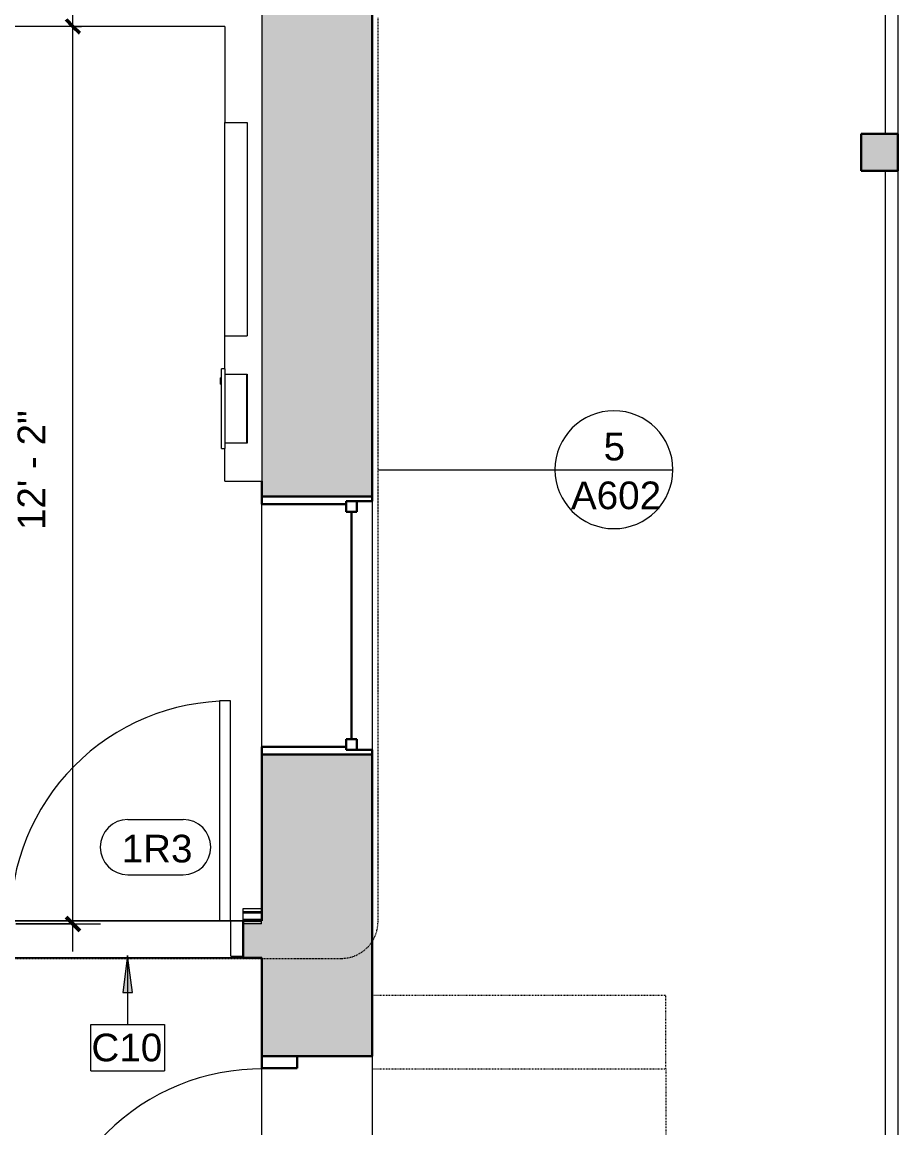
# Model space of a CAD drawing. Header units: inches. Extents: x -1287 to 1590, y -3558 to 989.
# Drawn here: x -811 to -668.5, y -1065 to -885 of the extents above; entities that cross this region are included whole.
import ezdxf

# ---------------------------------------------------------------- set-up
doc = ezdxf.new("R2010")
doc.units = ezdxf.units.IN
doc.header["$MEASUREMENT"] = 0
doc.linetypes.add('Dash', pattern=[0.25, 0.125, -0.125])
doc.linetypes.add('Dash Dot 3_16_', pattern=[0.3125, 0.1875, -0.0625, 0, -0.0625])
for name, color, linetype, lineweight in [('A-ANNO-DIMS', 211, 'Continuous', 9), ('A-ANNO-DIMS-48', 211, 'Continuous', 9), ('A-ANNO-KEYN', 231, 'Continuous', 9), ('A-ANNO-SYMB', 150, 'Continuous', 9), ('A-COLS', 52, 'Continuous', 18), ('A-DETL', 90, 'Continuous', 9), ('A-DOOR', 31, 'Continuous', 18), ('A-DOOR-FRAM', 31, 'Continuous', 30), ('A-DOOR-IDEN', 31, 'Continuous', 9), ('A-FLOR', 192, 'Continuous', 18), ('A-FLOR-HRAL', 11, 'Continuous', 18), ('A-GENM', 13, 'Continuous', 9), ('A-GLAZ', 151, 'Continuous', 18), ('A-WALL', 113, 'Continuous', 18), ('A-WALL-PATT', 111, 'Continuous', 18), ('I-WALL', 2, 'Continuous', 18), ('P-SANR-FIXT', 6, 'Continuous', 9)]:
    doc.layers.add(name, color=color, linetype=linetype, lineweight=lineweight)
doc.styles.add('Arial', font='arial.ttf', dxfattribs={"height": 4.5})
doc.styles.add('Swis721 Lt BT', font='swissl.ttf', dxfattribs={"height": 4.5})
doc.dimstyles.new('OTJ_-_3_32__Linear', dxfattribs={"dimscale": 12, "dimtxt": 4.748918, "dimasz": 0.1875, "dimexe": 0.375, "dimexo": 0.25, "dimgap": 0.25, "dimtad": 1, "dimdec": 1, "dimrnd": 0.5, "dimzin": 3, "dimdsep": 46, "dimlunit": 4, "dimtxsty": 'Swis721 Lt BT', "dimblk1": 'OBLIQUE', "dimblk2": 'OBLIQUE', "dimsah": 1, "dimcen": 0.09, "dimdle": 0.375, "dimazin": 0, "dimtfac": 1, "dimtdec": 4, "dimtix": 1, "dimtmove": 0, "dimatfit": 3, "dimfxl": 1, "dimtvp": 1, "dimtfill": 1, "dimfrac": 2, "dimtolj": 1, "dimtzin": 0, "dimarcsym": 2})

# ---------------------------------------------------------------- blocks, each defined once
blk = doc.blocks.new('Double Hung - balcony windows 3_ 6_-6827319-1st Floor Construction')
at = {"layer": 'A-GLAZ', "color": 8, "lineweight": 30}
for p, q in [((-21, 9), (-20.25, 9)), ((-20.25, 4.75), (-20.25, 9)), ((20.25, 4.75), (20.25, 9)), ((21, 9), (20.25, 9)), ((-20.25, 6.5), (-20.25, 4.75)), ((-20.25, 6.5), (-18.5, 6.5)), ((-18.5, 6.5), (-18.5, 4.75)), ((-18.5, 5.625), (18.5, 5.625)), ((18.5, 6.5), (18.5, 4.75)), ((20.25, 6.5), (18.5, 6.5)), ((20.25, 6.5), (20.25, 4.75)), ((-20.25, 4.75), (-18.5, 4.75)), ((-20.25, 4.75), (-19.75, 4.75)), ((-19.75, -9), (-19.75, 4.75)), ((20.25, 4.75), (18.5, 4.75)), ((19.75, 4.75), (20.25, 4.75)), ((19.75, 4.75), (19.75, -9)), ((-19.75, -9), (-21, -9)), ((19.75, -9), (21, -9))]:
    blk.add_line(p, q, dxfattribs=at)
blk = doc.blocks.new('Single Flush - D7 3_ X 8_-8257671-1st Floor Construction')
at = {"layer": 'A-DOOR', "lineweight": 30}
for p, q in [((16.16, -9), (17.91, -9)), ((16.16, -44.81), (16.16, -9)), ((17.91, -9), (17.91, -44.81)), ((17.91, -44.81), (16.16, -44.81))]:
    blk.add_line(p, q, dxfattribs=at)
at = {"layer": 'A-DOOR', "lineweight": 9}
blk.add_arc((17.91, -9), 35.81, 179.5, 270, dxfattribs=at)
at = {"layer": 'A-DOOR-FRAM'}
for p, q in [((-20, -3.25), (-20, -9)), ((-20, -3.25), (-18, -3.25)), ((-18, -3.25), (-18, -9)), ((18, -3.25), (18, -9)), ((18, -3.25), (20, -3.25)), ((20, -3.25), (20, -9)), ((-20, -9), (-18, -9)), ((18, -9), (20, -9))]:
    blk.add_line(p, q, dxfattribs=at)
at = {"layer": 'A-GENM', "linetype": 'Dash'}
for p, q in [((-17.91, 56.81), (-29.91, 56.81)), ((-29.91, 9), (-29.91, 56.81)), ((-17.91, 56.81), (17.91, 56.81)), ((-17.91, 9), (-17.91, 56.81)), ((17.91, 9), (17.91, 56.81)), ((17.87, 9), (17.91, 9)), ((-35.91, -9), (-35.91, -68.81)), ((17.87, -9), (17.91, -9)), ((17.91, -9), (17.91, -68.81)), ((-35.91, -68.81), (17.91, -68.81))]:
    blk.add_line(p, q, dxfattribs=at)
blk = doc.blocks.new('Combo-Ppr-Twl-Waste_Bobrick_B-38034 - B-83034-7802409-1st Floor Construction')
at = {"layer": 'P-SANR-FIXT'}
for p, q in [((-778.61, -954.4), (-778.61, -941.4)), ((-778.04, -941.4), (-778.61, -941.4)), ((-778.04, -941.4), (-778.04, -954.4)), ((-778.61, -942.9), (-778.73, -942.9)), ((-778.73, -943.9), (-778.73, -942.9)), ((-778.04, -942.28), (-774.42, -942.28)), ((-774.48, -953.43), (-774.48, -942.37)), ((-774.42, -942.37), (-774.48, -942.37)), ((-774.42, -942.28), (-774.42, -953.53)), ((-774.42, -942.37), (-774.42, -953.43)), ((-778.73, -943.9), (-778.61, -943.9)), ((-774.42, -953.53), (-778.04, -953.53)), ((-774.48, -953.43), (-774.42, -953.43)), ((-778.61, -954.4), (-778.04, -954.4))]:
    blk.add_line(p, q, dxfattribs=at)
blk = doc.blocks.new('Top Rail Type - Top Rail_Internal_-8311756-1st Floor Construction')
at = {"layer": 'A-FLOR-HRAL', "lineweight": 9}
for p, q in [((-668.48, -729.19), (-668.48, -903.19)), ((-668.48, -909.19), (-668.48, -1083.19))]:
    blk.add_line(p, q, dxfattribs=at)
blk = doc.blocks.new('Top Rail Type - Top Rail_Internal_-V88-1st Floor Construction')
at = {"layer": 'A-FLOR-HRAL', "lineweight": 9}
for p, q in [((-668.48, -729.19), (-668.48, -903.19)), ((-668.48, -909.19), (-668.48, -1083.19))]:
    blk.add_line(p, q, dxfattribs=at)
blk = doc.blocks.new('Single Flush - D13 3_ X 8_-8257629-1st Floor Construction')
at = {"layer": 'A-DETL'}
for p, q in [((16.15625, 38.8125), (16.15625, 3)), ((17.90625, 38.8125), (16.15625, 38.8125)), ((17.90625, 3), (17.90625, 38.8125)), ((-20, -2.75), (-20, 3)), ((-20, 3), (-18, 3)), ((20, 3), (-20, 3)), ((-20, 3), (-20, -3)), ((-20, -3), (-20, 3)), ((-18, -2.75), (-18, 3)), ((16.15625, 3), (17.90625, 3)), ((18.000004, -2.75), (18.000004, 3)), ((18.000004, 3), (20.000004, 3)), ((20, -3), (20, 3)), ((20, -3), (20, 3)), ((20.000004, -2.75), (20.000004, 3)), ((-20, -2.75), (-18, -2.75)), ((-20, -3), (20, -3)), ((18.000004, -2.75), (20.000004, -2.75))]:
    blk.add_line(p, q, dxfattribs=at)
blk.add_arc((17.90625, 3), 35.8125, 90, 180.5, dxfattribs=at)
blk = doc.blocks.new('Floor Plan - Callout Head-3511279-1st Floor Construction')
at = {"layer": 'A-ANNO-SYMB'}
blk.add_line((-0.2, 0), (0.2, 0), dxfattribs=at)
for start, end in [(360, 180), (180, 360)]:
    blk.add_arc((0, 0), 0.2, start, end, dxfattribs=at)
blk = doc.blocks.new('DIMBLOCK65-1st Floor Construction')
at = {"layer": 'A-ANNO-DIMS-48'}
for p, q in [((-802.77, -1036.3), (-802.77, -881.18)), ((-801.36, -885.68), (-807.27, -885.68)), ((-802.77, -885.68), (-801.36, -885.68)), ((-812.04, -1031.8), (-798.27, -1031.8)), ((-802.77, -1031.8), (-812.04, -1031.8))]:
    blk.add_line(p, q, dxfattribs=at)
at = {"layer": 'A-ANNO-DIMS-48', "lineweight": 50}
for p, q in [((-802.77, -885.68), (-803.89, -884.55)), ((-802.77, -885.68), (-801.64, -886.8)), ((-802.77, -1031.8), (-803.89, -1030.68)), ((-802.77, -1031.8), (-801.64, -1032.93))]:
    blk.add_line(p, q, dxfattribs=at)
at = {"layer": 'A-ANNO-DIMS-48', "color": 0, "insert": (-811.78, -967.67), "char_height": 4.5, "width": 21.438, "attachment_point": 1, "rotation": 90, "line_spacing_factor": 1.005062, "style": 'Swis721 Lt BT', "bg_fill": 3, "box_fill_scale": 1.25, "bg_fill_color": 256, "bg_fill_true_color": 13158600, "bg_fill_transparency": 0}
blk.add_mtext('12\' - 2"', dxfattribs=at)
blk = doc.blocks.new('_Oblique')
at = {"color": 0, "linetype": 'ByBlock', "lineweight": -2}
blk.add_line((-0.5, -0.5), (0.5, 0.5), dxfattribs=at)
blk = doc.blocks.new('Keynote Tag - Keynote Number - Boxed-135510-1st Floor Construction')
at = {"layer": 'A-ANNO-KEYN'}
for p, q in [((-0.125, -0.0792), (-0.125, 0.0781)), ((-0.125, 0.0781), (0.125, 0.0781)), ((0.125, 0.0781), (0.125, -0.0792)), ((-0.125, -0.0792), (0.125, -0.0792))]:
    blk.add_line(p, q, dxfattribs=at)
blk = doc.blocks.new('Door Tag - Door Tag-41184-1st Floor Construction')
at = {"layer": 'A-DOOR-IDEN'}
for p, q in [((-0.09375, 0.09375), (0.09375, 0.09375)), ((-0.09375, -0.09375), (0.09375, -0.09375))]:
    blk.add_line(p, q, dxfattribs=at)
for centre, start, end in [((-0.09375, 0), 90, 270), ((0.09375, 0), 270, 90)]:
    blk.add_arc(centre, 0.09375, start, end, dxfattribs=at)

msp = doc.modelspace()

# ---------------------------------------------------------------- hatches: boundary and pattern name
at = {"layer": 'A-ANNO-KEYN'}
msp.add_hatch(color=256, dxfattribs=at).paths.add_polyline_path([(-793.87, -1036.96), (-794.66, -1042.96), (-793.08, -1042.96)], flags=0)
at = {"layer": 'A-COLS'}
msp.add_hatch(color=250, dxfattribs=at).paths.add_polyline_path([(-674.48, -909.19), (-668.48, -909.19), (-668.48, -903.19), (-674.48, -903.19)], flags=0)
at = {"layer": 'A-WALL-PATT'}
h = msp.add_hatch(color=250, dxfattribs=at)
h.paths.add_polyline_path([(-772.04, -1262.19), (-754.04, -1262.19), (-754.04, -1160.48), (-772.04, -1160.48), (-772.04, -1256.19)], flags=0)
h.paths.add_polyline_path([(-772.04, -1120.48), (-754.04, -1120.48), (-754.04, -1093.3), (-772.04, -1093.3), (-772.04, -1117.8)], flags=0)
h.paths.add_polyline_path([(-772.04, -1053.3), (-754.04, -1053.3), (-754.04, -1004.19), (-772.04, -1004.19), (-772.04, -1052.45)], flags=0)
h.paths.add_polyline_path([(-754.04, -962.19), (-754.04, -860.19), (-772.04, -860.19), (-772.04, -962.19)], flags=0)
h.paths.add_polyline_path([(-754.04, -818.19), (-754.04, -716.19), (-772.04, -716.19), (-772.04, -818.19)], flags=0)
h.paths.add_polyline_path([(-772.04, -674.19), (-754.04, -674.19), (-754.04, -571), (-772.04, -571), (-772.04, -673.69)], flags=0)
h.paths.add_polyline_path([(-772.04, -530.75), (-754.04, -530.75), (-754.04, -428.19), (-772.04, -428.19), (-772.04, -508.99)], flags=0)
h.paths.add_polyline_path([(-754.04, -386.19), (-754.04, -278.19), (-772.04, -278.19), (-772.04, -386.19)], flags=0)
h.paths.add_polyline_path([(-772.04, -236.19), (-754.04, -236.19), (-754.04, -128.75), (-772.04, -128.75), (-772.04, -226.52)], flags=0)
h.paths.add_polyline_path([(-772.04, -88.75), (-754.04, -88.75), (-754.04, 16.25), (-772.04, 16.25), (-772.04, -72.84)], flags=0)
h = msp.add_hatch(color=250, dxfattribs=at)
h.paths.add_polyline_path([(-772.04, -1037.3), (-772.04, -1031.3), (-775.04, -1031.3), (-775.04, -1037.3)], flags=0)
h.paths.add_polyline_path([(-833.2, -1037.3), (-815.04, -1037.3), (-815.04, -1031.3), (-1017.06, -1031.3), (-1017.06, -1037.3), (-860.4, -1037.3)], flags=0)

# ---------------------------------------------------------------- linework, layer by layer
at = {"layer": 'A-ANNO-KEYN'}
for p, q in [((-793.87, -1036.96), (-794.66, -1042.96)), ((-793.08, -1042.96), (-793.87, -1036.96)), ((-793.87, -1036.96), (-793.87, -1048.14)), ((-794.66, -1042.96), (-793.08, -1042.96))]:
    msp.add_line(p, q, dxfattribs=at)
at = {"layer": 'A-ANNO-SYMB', "linetype": 'Dash Dot 3_16_'}
for p, q in [((-753.1, -1031.41), (-753.1, -884.27)), ((-1030.79, -1037.41), (-759.1, -1037.41))]:
    msp.add_line(p, q, dxfattribs=at)
at = {"layer": 'A-ANNO-SYMB'}
msp.add_line((-753.1, -957.84), (-724.3, -957.84), dxfattribs=at)
at = {"layer": 'A-ANNO-SYMB', "linetype": 'Dash Dot 3_16_'}
msp.add_arc((-759.1, -1031.41), 6, 270, 0, dxfattribs=at)
at = {"layer": 'A-COLS', "color": 8, "lineweight": 30}
for p, q in [((-674.48, -909.19), (-674.48, -903.19)), ((-674.48, -903.19), (-668.48, -903.19)), ((-668.48, -909.19), (-668.48, -903.19)), ((-668.48, -909.19), (-674.48, -909.19))]:
    msp.add_line(p, q, dxfattribs=at)
at = {"layer": 'A-FLOR'}
for p, q in [((-670.48, -903.19), (-670.48, -729.19)), ((-670.48, -1083.19), (-670.48, -909.19)), ((-754.04, -1053.3), (-754.04, -1093.3))]:
    msp.add_line(p, q, dxfattribs=at)
at = {"layer": 'A-WALL', "color": 8, "lineweight": 30}
for p, q in [((-754.04, -962.19), (-754.04, -860.19)), ((-772.04, -962.19), (-772.04, -959.72)), ((-754.04, -962.19), (-772.04, -962.19)), ((-754.04, -1004.19), (-772.04, -1004.19)), ((-772.04, -1004.19), (-772.04, -1031.3)), ((-754.04, -1004.19), (-754.04, -1053.3)), ((-772.04, -1031.3), (-775.04, -1031.3)), ((-775.04, -1031.3), (-775.04, -1037.3)), ((-772.04, -1037.3), (-775.04, -1037.3)), ((-772.04, -1037.3), (-772.04, -1053.3)), ((-754.04, -1053.3), (-772.04, -1053.3))]:
    msp.add_line(p, q, dxfattribs=at)
at = {"layer": 'A-WALL', "color": 55}
msp.add_line((-772.04, -879.68), (-772.04, -885.68), dxfattribs=at)
at = {"layer": 'A-WALL'}
for p, q in [((-778.04, -885.68), (-956.06, -885.68)), ((-778.04, -885.68), (-778.04, -901.3)), ((-772.04, -885.68), (-772.04, -959.72)), ((-778.04, -901.3), (-774.42, -901.3)), ((-774.42, -901.3), (-774.42, -936.05)), ((-778.04, -941.4), (-778.04, -936.05)), ((-778.04, -936.05), (-774.42, -936.05)), ((-778.04, -959.72), (-778.04, -954.4)), ((-778.04, -959.72), (-772.04, -959.72)), ((-772.06, -1029.8), (-775.04, -1029.8)), ((-772.06, -1030.05), (-775.04, -1030.05)), ((-772.06, -1031.05), (-775.04, -1031.05))]:
    msp.add_line(p, q, dxfattribs=at)
at = {"layer": 'A-WALL', "lineweight": 9}
for p, q in [((-778.04, -936.05), (-778.04, -901.3)), ((-772.04, -1004.19), (-772.04, -962.19)), ((-754.04, -962.19), (-754.04, -1004.19)), ((-815.04, -1031.3), (-775.04, -1031.3)), ((-775.04, -1037.3), (-815.04, -1037.3)), ((-772.04, -1093.3), (-772.04, -1053.3))]:
    msp.add_line(p, q, dxfattribs=at)
at = {"layer": 'I-WALL'}
for p, q in [((-775.04, -1029.3), (-772.06, -1029.3)), ((-775.04, -1031.3), (-775.04, -1029.3)), ((-772.06, -1031.8), (-772.06, -1029.3)), ((-772.06, -1031.8), (-775.04, -1031.8))]:
    msp.add_line(p, q, dxfattribs=at)

# ---------------------------------------------------------------- block references
at = {"layer": 'A-ANNO-KEYN', "xscale": 47.99999999999997, "yscale": 47.99999999999997, "zscale": 47.99999999999997}
msp.add_blockref('Keynote Tag - Keynote Number - Boxed-135510-1st Floor Construction', (-793.87, -1051.89), dxfattribs=at)
at = {"layer": 'A-ANNO-SYMB', "xscale": 47.99999999999997, "yscale": 47.99999999999997, "zscale": 47.99999999999997}
msp.add_blockref('Floor Plan - Callout Head-3511279-1st Floor Construction', (-714.7, -957.84), dxfattribs=at)
at = {"layer": 'A-DOOR', "lineweight": 9}
msp.add_blockref('Single Flush - D13 3_ X 8_-8257629-1st Floor Construction', (-795.04, -1034.3), dxfattribs=at)
at = {"layer": 'A-DOOR', "rotation": 269.9999999999999}
msp.add_blockref('Single Flush - D7 3_ X 8_-8257671-1st Floor Construction', (-763.04, -1073.3), dxfattribs=at)
at = {"layer": 'A-FLOR-HRAL', "lineweight": 9}
for name in ['Top Rail Type - Top Rail_Internal_-8311756-1st Floor Construction', 'Top Rail Type - Top Rail_Internal_-V88-1st Floor Construction']:
    msp.add_blockref(name, (0, 0), dxfattribs=at)
at = {"layer": 'A-GLAZ', "rotation": 269.9999999999999}
msp.add_blockref('Double Hung - balcony windows 3_ 6_-6827319-1st Floor Construction', (-763.04, -983.19), dxfattribs=at)
at = {"layer": 'P-SANR-FIXT'}
msp.add_blockref('Combo-Ppr-Twl-Waste_Bobrick_B-38034 - B-83034-7802409-1st Floor Construction', (0, 0), dxfattribs=at)

# ---------------------------------------------------------------- texts
at = {"layer": 'A-ANNO-KEYN', "insert": (-799.76, -1049.66), "char_height": 4.5, "width": 14.0895, "attachment_point": 1, "style": 'Arial'}
msp.add_mtext('C10', dxfattribs=at)
at = {"layer": 'A-ANNO-SYMB', "char_height": 4.5, "attachment_point": 1, "style": 'Swis721 Lt BT'}
for s, insert, width in [('5', (-716.38, -951.83), 4.0905), ('A602', (-721.7, -959.77), 16.968)]:
    msp.add_mtext(s, dxfattribs=dict(at, insert=insert, width=width))
at = {"layer": 'A-DOOR-IDEN', "insert": (-794.84, -1017.28), "char_height": 4.5, "width": 13.1805, "attachment_point": 1, "style": 'Swis721 Lt BT'}
msp.add_mtext('1R3', dxfattribs=at)

# ---------------------------------------------------------------- next in the draw order: dimensions: what is measured, and where the dimension line sits
at = {"layer": 'A-ANNO-DIMS'}
dim = msp.add_linear_dim(base=(-802.77, -885.68), p1=(-815.04, -1031.8), p2=(-804.36, -885.68), angle=90, dimstyle='OTJ_-_3_32__Linear', override={"dimpost": '<>', "dimfxl": 146.513823}, dxfattribs=at)
dim.commit()
dim.dimension.update_dxf_attribs({"geometry": 'DIMBLOCK65-1st Floor Construction', "text_midpoint": (-808.02, -958.74)})

# ---------------------------------------------------------------- next in the draw order: block references
at = {"layer": 'A-DOOR-IDEN', "xscale": 47.99999999999997, "yscale": 47.99999999999997, "zscale": 47.99999999999997}
msp.add_blockref('Door Tag - Door Tag-41184-1st Floor Construction', (-789.32, -1019.29), dxfattribs=at)

doc.saveas('drawing.dxf')
